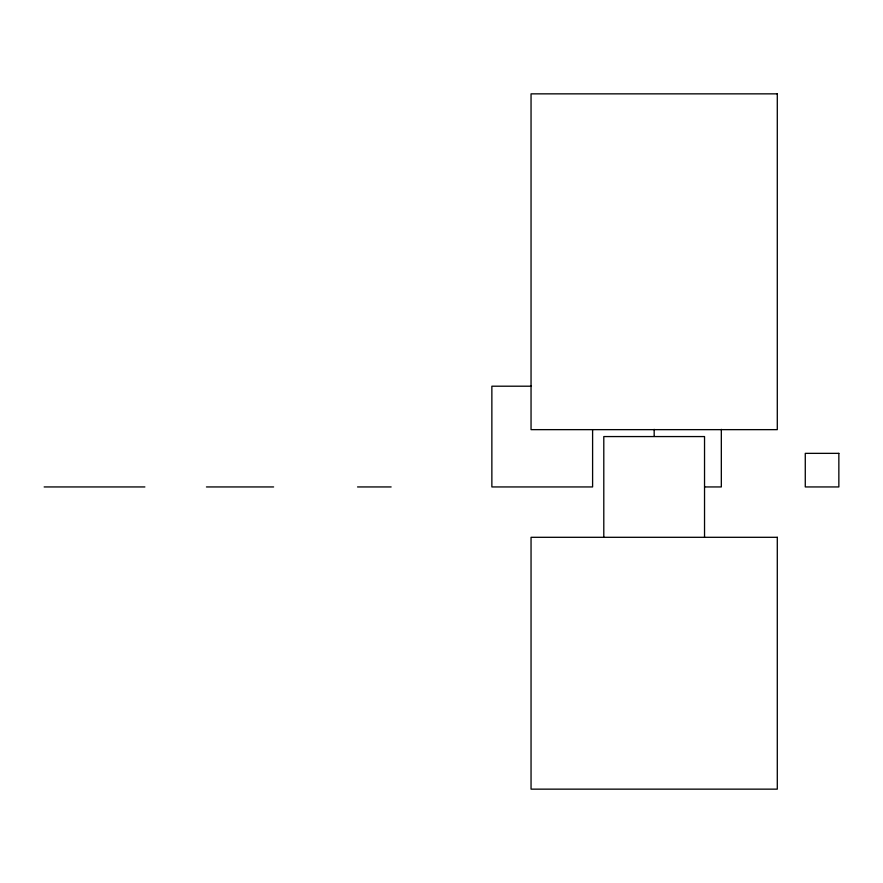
<?xml version="1.0" encoding="UTF-8"?>
<svg xmlns="http://www.w3.org/2000/svg" width="883" height="883" viewBox="0 0 883 883"><rect width="100%" height="100%" fill="white"/><g stroke="black" fill="none" stroke-linecap="round" stroke-linejoin="round"><path stroke-width="1.32" d="M531.345 386.202L491.864 386.202L491.864 486.941L592.603 486.941L592.603 429.756M44.15 486.941L144.889 486.941M206.445 486.941L273.609 486.941M357.549 486.941L391.136 486.941M704.877 486.941L721.323 486.941L721.323 429.37M704.535 537.306L704.535 436.566L603.795 436.566L603.795 537.306M654.171 429.37L654.171 436.224M777.294 93.852L531.047 93.852L531.047 429.646L777.294 429.646L777.294 93.852M838.85 453.354L805.274 453.354L805.274 486.941L838.85 486.941L838.85 453.354M777.294 537.306L531.047 537.306L531.047 789.148L777.294 789.148L777.294 537.306"/></g></svg>
